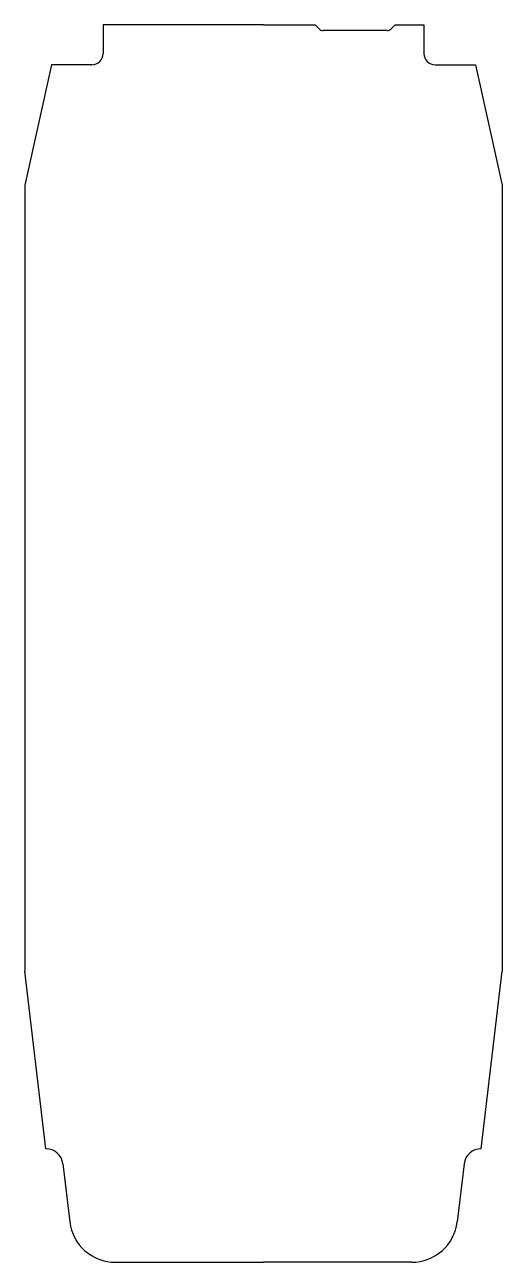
# Model space of a CAD drawing. Header units: millimetres. Extents: x -21 to 21, y -54 to 54.
import ezdxf

# ---------------------------------------------------------------- set-up
doc = ezdxf.new("R2010")
doc.units = ezdxf.units.MM
doc.layers.get('0').update_dxf_attribs({"linetype": 'CONTINUOUS'})

msp = doc.modelspace()

# ---------------------------------------------------------------- linework, layer by layer
for p, q in [((0, 54), (-14, 54)), ((-14, 54), (-14, 51.5)), ((0, 54), (4.5, 54)), ((4.5, 54), (4.85, 53.65)), ((11.15, 53.65), (11.5, 54)), ((11.5, 54), (14, 54)), ((14, 54), (14, 51.5)), ((10.79, 53.5), (5.21, 53.5)), ((-18.5, 50.5), (-20.85, 40)), ((-15, 50.5), (-18.5, 50.5)), ((15, 50.5), (18.5, 50.5)), ((18.5, 50.5), (20.85, 40)), ((-20.85, 40), (-20.85, -28.6)), ((20.85, 40), (20.85, -28.6)), ((-19, -44.1), (-20.85, -28.6)), ((19, -44.1), (20.85, -28.6)), ((-17.51, -45.42), (-16.91, -50.47)), ((17.51, -45.42), (16.91, -50.47)), ((-12.94, -54), (0, -54)), ((12.94, -54), (0, -54))]:
    msp.add_line(p, q)
for centre, radius, start, end in [((5.21, 54), 0.5, 225.0057, 270), ((5, 54), 0.5, 269.9885, 270), ((10.79, 54), 0.5, 270, 315), ((11, 54), 0.5, 270, 270.0115), ((-15, 51.5), 1, -90, 0), ((15, 51.5), 1, 180, 270), ((-19, -45.6), 1.5, 6.8063, 90), ((19, -45.6), 1.5, 90, 173.1937), ((-12.94, -50), 4, 186.8063, 270), ((12.94, -50), 4, 270, 353.1937)]:
    msp.add_arc(centre, radius, start, end)

doc.saveas('drawing.dxf')
